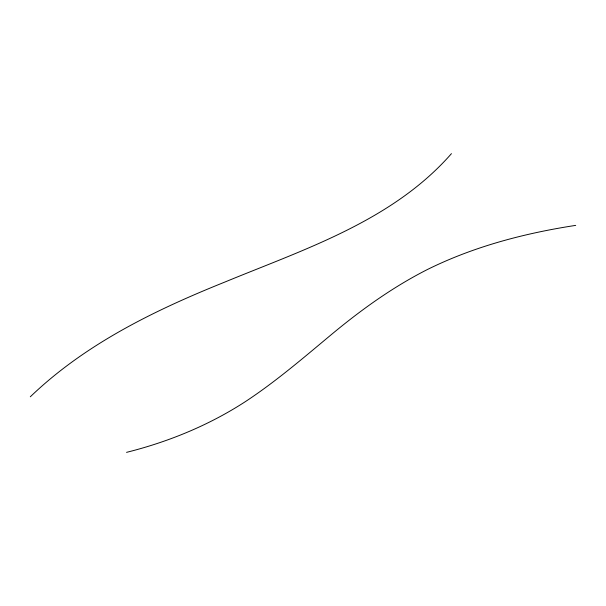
<?xml version="1.0" encoding="UTF-8"?>
<svg xmlns="http://www.w3.org/2000/svg" width="606" height="606" viewBox="0 0 606 606"><rect width="100%" height="100%" fill="white"/><g stroke="black" fill="none" stroke-linecap="round" stroke-linejoin="round"><path stroke-width="0.91" d="M451.447 153.644C392.552 220.849 304.583 249.157 224.561 282.176C154.628 310.28 85.196 344.026 30.3 396.794M126.54 452.356C168.619 441.819 209.184 425.17 245.597 401.483C276.01 381.447 303.636 357.661 331.58 334.406C361.274 309.719 392.817 287.07 427.328 269.556C473.869 246.49 524.531 233.242 575.7 225.379"/></g></svg>
